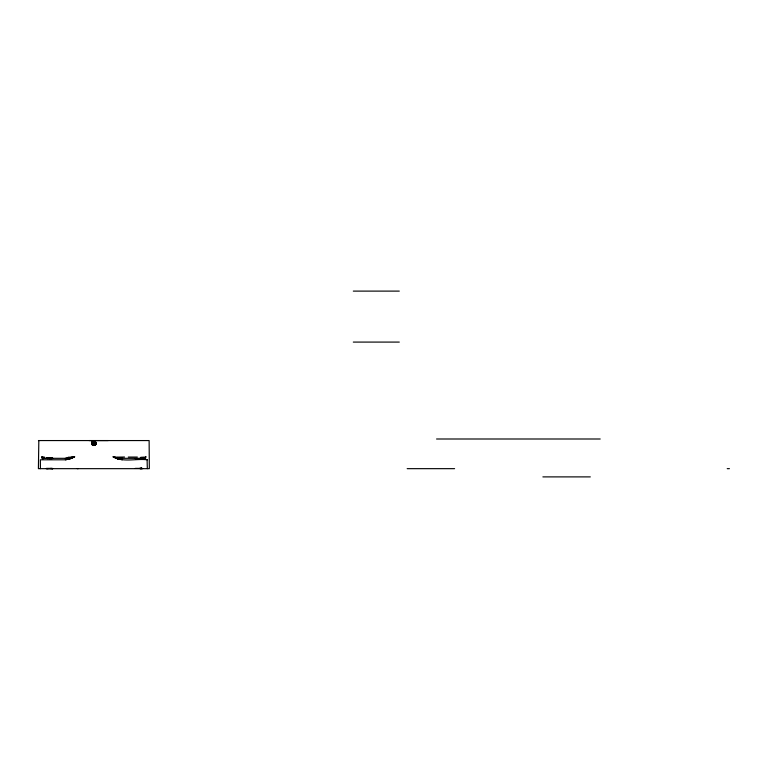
<?xml version="1.0" encoding="UTF-8"?>
<svg xmlns="http://www.w3.org/2000/svg" width="768" height="768" viewBox="0 0 768 768"><rect width="100%" height="100%" fill="white"/><g stroke="black" fill="none" stroke-linecap="round" stroke-linejoin="round"><path stroke-width="1.15" d="M147.322 468.662L147.101 459.782M38.832 440.563L38.4 468.662L149.328 468.662L149.126 440.563L38.448 440.563M93.322 444.125L92.755 443.222L94.426 442.262L94.906 443.232L94.378 444.125L93.322 444.125L92.851 443.222L93.35 442.31L94.387 442.33L94.426 444.182L93.37 444.01M143.136 458.314L145.891 456.845L144.768 458.774L145.891 456.845L143.136 458.314L145.382 458.314M40.416 468.662L40.378 459.792L65.414 459.792L70.224 458.765L74.64 456.835L65.386 458.323L46.09 458.314L49.45 458.314M50.189 468.662L50.794 468.374M70.886 458.515L71.99 458.064M51.398 468.662L52.464 468.662L51.562 468.384M65.414 459.792L70.224 458.774L74.64 456.835L70.925 457.622M67.008 458.227L72.989 457.2L68.266 457.21M65.386 458.323L68.592 458.054M140.726 457.325L144.125 457.123M52.234 458.611L49.421 458.611M108.221 440.563L89.03 440.563M117.437 457.142L124.512 457.018M137.347 457.066L128.285 457.066M48.269 458.122L51.763 458.102M41.866 458.314L44.602 458.323L41.837 456.835L42.96 458.765L41.837 456.835L44.659 457.21M142.685 468.662L140.266 468.662M48.624 458.314L51.773 458.314M145.67 458.314L139.766 458.314M353.309 291.11L399.293 291.11M353.309 342.086L399.293 342.086M436.56 438.998L600.211 438.998M50.947 458.314L52.79 458.314L50.669 458.314M42.758 458.314L50.381 458.314M147.35 459.792C136.09 458.381 123.562 462.634 113.107 456.845L122.419 458.314L141.206 458.314M47.059 458.314L46.09 458.314L47.827 458.314M47.27 458.611L52.397 458.314M135.322 458.611L141.312 458.611M46.426 468.374L52.406 468.374M135.322 468.374L141.312 468.374M46.224 468.662L52.762 468.662M46.656 468.662L48.163 468.662M139.997 468.662L141.619 468.662M407.174 468.662L454.598 468.662M727.219 468.662L729.418 468.662M77.338 468.662L78.163 468.662M542.88 476.89L590.314 476.89M47.837 457.622L51.158 457.632M122.419 458.314L113.107 456.845L117.514 458.774L122.314 459.792M140.16 468.058L142.051 468.298L141.341 467.933M94.694 441.331L93.312 441.12L91.814 442.435C90.413 447.12 98.573 445.421 95.443 441.648A2.179 2.179 0 0 0 93.005 441.149L91.786 442.435L91.853 443.51L93.456 445.229L94.426 445.325L95.923 444.019L95.654 442.176L94.694 441.331L95.722 442.291L95.923 444.019L94.426 445.325L92.016 444.154L91.814 442.435L93.312 441.12L94.771 441.379M143.741 458.141L144.538 458.285M117.898 458.909L118.973 459.254L117.293 458.698M44.602 458.323L42.499 457.219M52.733 468.662L52.464 468.662M94.925 443.904A1.258 1.258 0 0 1 94.387 444.365M93.341 444.365A1.258 1.258 0 0 1 93.686 441.984M94.042 441.984A1.258 1.258 0 0 1 94.925 442.541M96.067 443.683L95.318 445.046L93.706 445.498L92.371 444.97L91.661 442.781L92.563 441.322L94.061 440.976L95.165 441.341L96.067 443.683"/></g></svg>
